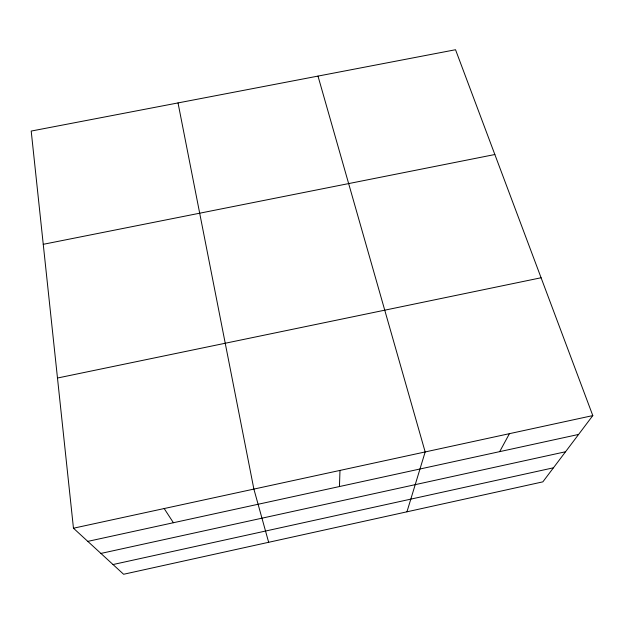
<?xml version="1.0" encoding="UTF-8"?>
<svg xmlns="http://www.w3.org/2000/svg" width="624" height="624" viewBox="0 0 624 624"><rect width="100%" height="100%" fill="white"/><g stroke="black" fill="none" stroke-linecap="round" stroke-linejoin="round"><path stroke-width="0.94" d="M339.448 486.548L339.986 470.418M406.949 511.813L425.17 451.948L317.998 76.097M499.684 451.636L509.434 433.672M592.8 415.592L542.857 481.853L123.607 574.267L73.46 528.216L31.2 131.063L455.536 49.733L592.8 415.592L73.46 528.216M113.022 564.541L553.457 467.797M87.797 541.382L578.588 434.444M100.909 553.426L565.539 451.76M57.478 378.027L541.086 277.766M43.251 244.312L494.848 154.518M164.182 508.544L173.402 522.733M268.655 542.295L253.882 489.091L178.027 102.921"/></g></svg>
